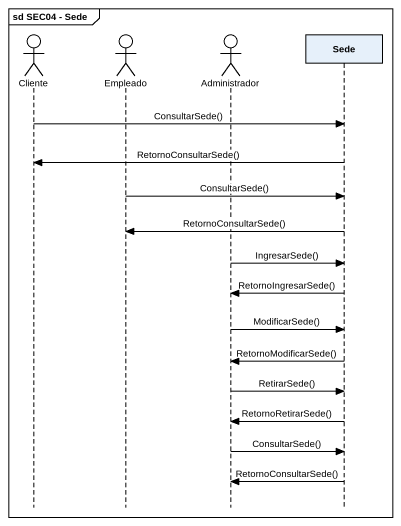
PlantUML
@startuml
mainframe sd SEC04 - Sede
hide footbox
actor Cliente
actor Empleado
actor Administrador
participant Sede

Cliente -> Sede : ConsultarSede()
Sede -> Cliente : RetornoConsultarSede()
Empleado -> Sede : ConsultarSede()
Sede -> Empleado : RetornoConsultarSede()
Administrador -> Sede : IngresarSede()
Sede -> Administrador : RetornoIngresarSede()
Administrador -> Sede : ModificarSede()
Sede -> Administrador : RetornoModificarSede()
Administrador -> Sede : RetirarSede()
Sede -> Administrador : RetornoRetirarSede()
Administrador -> Sede : ConsultarSede()
Sede -> Administrador : RetornoConsultarSede()
@enduml
